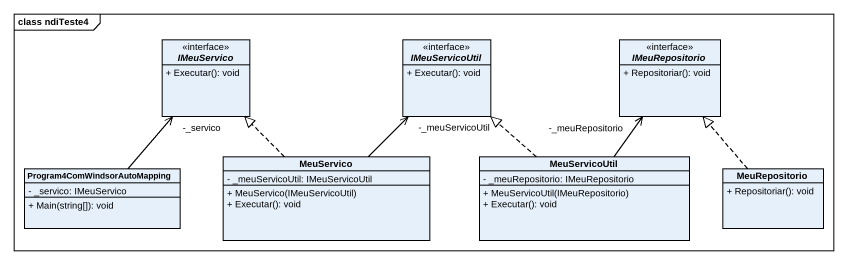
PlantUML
@startuml
mainframe class ndiTeste4
hide circle
hide empty members
skinparam classAttributeIconSize 0
interface IMeuServico <<interface>> {
  + Executar(): void
}
interface IMeuServicoUtil <<interface>> {
  + Executar(): void
}
interface IMeuRepositorio <<interface>> {
  + Repositoriar(): void
}
class "Program4ComWindsorAutoMapping" as Program4ComWindsorAutoMappin {
  - _servico: IMeuServico
  + Main(string[]): void
}
class MeuServico {
  - _meuServicoUtil: IMeuServicoUtil
  + MeuServico(IMeuServicoUtil)
  + Executar(): void
}
class MeuServicoUtil {
  - _meuRepositorio: IMeuRepositorio
  + MeuServicoUtil(IMeuRepositorio)
  + Executar(): void
}
class MeuRepositorio {
  + Repositoriar(): void
}
Program4ComWindsorAutoMappin -up-> "-_servico" IMeuServico
MeuServico .up.|> IMeuServico
MeuServico -up-> "-_meuServicoUtil" IMeuServicoUtil
MeuServicoUtil .up.|> IMeuServicoUtil
MeuServicoUtil -up-> "-_meuRepositorio" IMeuRepositorio
MeuRepositorio .up.|> IMeuRepositorio
@enduml
